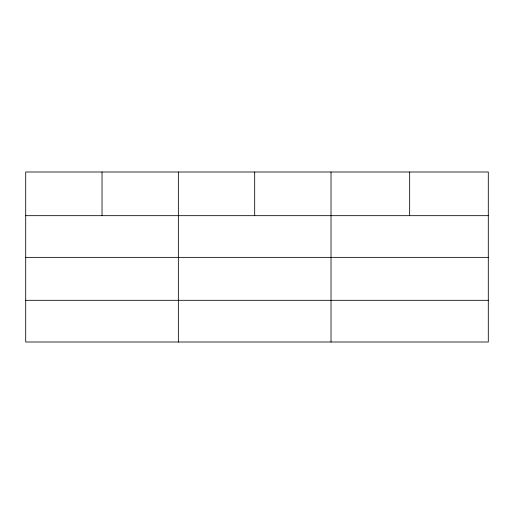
<?xml version="1.0" encoding="UTF-8"?>
<svg xmlns="http://www.w3.org/2000/svg" width="514" height="514" viewBox="0 0 514 514"><rect width="100%" height="100%" fill="white"/><g stroke="black" fill="none" stroke-linecap="round" stroke-linejoin="round"><path stroke-width="0.77" d="M488.3 257.366L488.3 171.997L25.7 171.997L25.7 342.003L488.3 342.003L488.3 257.366L25.7 257.366M25.7 215.674L488.3 215.674M25.7 300.317L488.3 300.317M409.658 171.997L409.658 215.674M331.016 171.997L331.016 342.003M254.687 171.997L254.687 215.674M178.358 171.997L178.358 342.003M102.029 171.997L102.029 215.674"/></g></svg>
